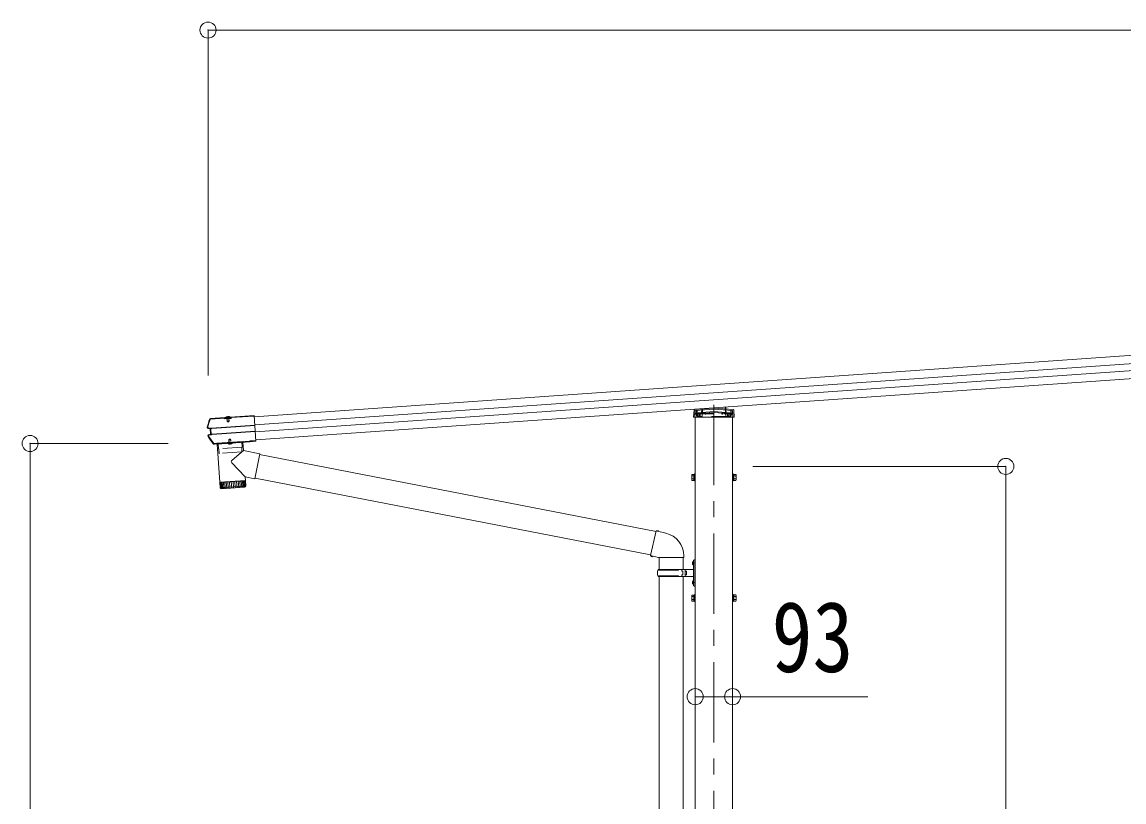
# Model space of a CAD drawing. Units: millimetres at full size, sheet at 1:40; details may follow other scales. Extents: x -11243 to 11243, y -7760 to 7760.
# Drawn here: x 1504 to 4245, y -2648 to -709 of the extents above; entities that cross this region are included whole.
import ezdxf
from ezdxf.enums import TextEntityAlignment as Align

# ---------------------------------------------------------------- set-up
doc = ezdxf.new("R2010")
doc.units = ezdxf.units.MM
doc.header["$LTSCALE"] = 40
doc.header["$PDMODE"] = 32
doc.header["$PDSIZE"] = 40
doc.linetypes.add('CHAIN1', pattern=[8, 5, -1, 1, -1])
doc.linetypes.add('DASHED1', pattern=[1.8, 1.2, -0.6])
for name, color, linetype, lineweight in [('0-1_本体', 5, 'CHAIN1', 9), ('0-3_ELV2', 4, 'Continuous', 9), ('0-6_OTH_LINE', 6, 'Continuous', 9), ('0-9_OUTLINE', 7, 'Continuous', 9)]:
    doc.layers.add(name, color=color, linetype=linetype, lineweight=lineweight)
doc.styles.add('ＭＳ ゴシック', font='')
doc.styles.get('ＭＳ ゴシック').set_extended_font_data('MS Gothic')

msp = doc.modelspace()

# ---------------------------------------------------------------- linework, layer by layer
at = {"layer": '0-1_本体'}
msp.add_line((3224.92, -1660.17), (3224.92, -4059.45), dxfattribs=at)
at = {"layer": '0-3_ELV2'}
for p, q in [((7653.93, -1300.31), (2081.52, -1689.97)), ((7655.35, -1320.62), (2082.94, -1710.28)), ((7656.55, -1337.86), (2084.15, -1727.52)), ((7657.97, -1358.17), (2085.57, -1747.83)), ((3176.5, -1672.3), (3224.92, -1668.92)), ((3224.92, -1668.92), (3273.33, -1672.3)), ((3224.92, -1668.92), (3224.92, -1669.86)), ((3254.73, -1666.38), (3255.02, -1671.02)), ((1973.16, -1694.36), (1972.97, -1694.5)), ((1972.97, -1694.5), (1973.07, -1695.97)), ((1973.07, -1695.97), (1973.2, -1695.89)), ((1973.39, -1694.33), (1973.16, -1694.36)), ((1973.27, -1695.85), (1973.16, -1694.36)), ((1973.2, -1695.89), (1973.27, -1695.85)), ((1973.27, -1695.85), (2008.88, -1693.36)), ((1973.39, -1694.33), (2008.77, -1691.86)), ((2007.59, -1693.57), (2007.73, -1695.53)), ((2024.69, -1694.35), (2007.73, -1695.53)), ((2008.88, -1693.36), (2008.77, -1691.86)), ((2009.02, -1692.66), (2008.77, -1691.86)), ((2008.95, -1693.94), (2008.92, -1693.48)), ((2023.26, -1692.94), (2008.95, -1693.94)), ((2023.01, -1691.81), (2009.04, -1692.79)), ((2009.04, -1692.79), (2009.12, -1693.93)), ((2010.17, -1692.71), (2010.16, -1692.51)), ((2021.44, -1692.47), (2010.75, -1693.21)), ((2013.11, -1693.65), (2013.22, -1695.15)), ((2013.7, -1694.41), (2013.83, -1693.9)), ((2013.7, -1694.41), (2018.69, -1694.06)), ((2013.7, -1694.41), (2014.18, -1701.3)), ((2014.13, -1694.38), (2014.04, -1693.89)), ((2014.13, -1694.38), (2014.68, -1702.18)), ((2018.26, -1694.09), (2018.28, -1693.59)), ((2018.26, -1694.09), (2018.8, -1701.89)), ((2018.69, -1694.06), (2018.48, -1693.58)), ((2018.69, -1694.06), (2019.17, -1700.95)), ((2019.2, -1694.73), (2019.1, -1693.23)), ((2020.75, -1693.42), (2020.68, -1692.52)), ((2021.94, -1691.89), (2021.93, -1691.69)), ((2023.14, -1690.86), (2023.01, -1691.68)), ((2023.01, -1691.81), (2023.09, -1692.96)), ((2023.14, -1690.86), (2081.3, -1686.79)), ((2023.24, -1692.35), (2023.14, -1690.86)), ((2023.22, -1692.48), (2023.24, -1692.35)), ((2024.55, -1692.39), (2023.22, -1692.48)), ((2023.22, -1692.48), (2023.26, -1692.94)), ((2023.24, -1692.35), (2081.4, -1688.29)), ((2024.55, -1692.39), (2024.69, -1694.35)), ((2081.3, -1686.79), (2085.8, -1751.23)), ((3175.98, -1680.81), (3224.92, -1677.39)), ((3178.42, -4563.59), (3178.42, -1691.32)), ((3224.92, -1677.39), (3273.85, -1680.81)), ((3224.92, -1677.39), (3224.92, -1678.33)), ((3271.42, -4563.59), (3271.42, -1691.32)), ((3274.26, -1673.24), (3275.37, -1691.32)), ((1972.03, -1719.74), (1967.28, -1719.17)), ((1973.44, -1718.4), (1967.46, -1717.68)), ((1972.95, -1719.68), (1972.03, -1719.74)), ((1974.36, -1718.34), (1973.44, -1718.4)), ((1974.59, -1734.73), (1973.44, -1718.4)), ((1973.67, -1719.74), (1974.2, -1719.7)), ((1974.97, -1718.35), (1974.74, -1718.37)), ((2082.97, -1710.74), (1975.85, -1718.23)), ((1975.93, -1719.47), (2083.06, -1711.98)), ((1976.9, -1733.33), (2084.03, -1725.84)), ((2014.18, -1701.3), (2019.17, -1700.95)), ((2018.49, -1702.7), (2019.17, -1700.95)), ((1968.8, -1736.3), (1974.59, -1734.73)), ((1973.92, -1733.54), (1973, -1733.61)), ((1975.5, -1734.67), (1974.59, -1734.73)), ((1975.14, -1733.35), (1974.61, -1733.38)), ((1975.85, -1734.59), (1976.07, -1734.57)), ((1976.99, -1734.57), (2084.11, -1727.08)), ((1989.13, -1756.48), (2070.54, -1750.79)), ((1989.24, -1757.98), (2070.64, -1752.29)), ((1989.57, -1757.95), (2053.42, -1753.49)), ((2019.1, -1745.86), (2018.42, -1747.61)), ((2023.41, -1747.27), (2018.42, -1747.61)), ((2018.76, -1752.42), (2018.42, -1747.61)), ((2019.18, -1752.29), (2018.79, -1746.67)), ((2022.49, -1745.63), (2019.1, -1745.86)), ((2023.41, -1747.27), (2022.49, -1745.63)), ((2023.31, -1752), (2022.91, -1746.38)), ((2023.75, -1752.07), (2023.41, -1747.27)), ((2070.54, -1750.79), (2070.64, -1752.29)), ((2070.81, -1751.91), (2070.64, -1752.29)), ((2070.71, -1750.41), (2070.81, -1751.91)), ((2076.8, -1751.49), (2070.81, -1751.91)), ((2076.7, -1749.99), (2076.8, -1751.49)), ((2077.03, -1751.84), (2076.8, -1751.49)), ((2076.92, -1750.35), (2085.7, -1749.73)), ((2076.92, -1750.35), (2077.03, -1751.84)), ((2077.03, -1751.84), (2085.8, -1751.23)), ((2078.22, -1750.26), (2078.32, -1751.75)), ((2078.29, -1751.36), (2085.78, -1750.83)), ((1982.03, -1756.98), (1982.75, -1756.93)), ((1982.4, -1758.46), (1982.86, -1758.43)), ((1982.75, -1756.93), (1982.86, -1758.43)), ((1989.01, -1757.63), (1983.03, -1758.05)), ((1988.91, -1756.13), (1989.01, -1757.63)), ((1989.01, -1757.09), (1989.02, -1757.09)), ((1989.24, -1757.98), (1989.01, -1757.63)), ((1989.13, -1756.48), (1989.24, -1757.98)), ((2015.63, -1756.38), (2015.61, -1756.13)), ((2027.4, -1755.56), (2015.63, -1756.38)), ((2027.4, -1755.56), (2027.38, -1755.31)), ((3169.72, -1834.59), (3170.3, -1833.59)), ((3169.72, -1834.59), (3169.72, -1847.59)), ((3175.22, -1833.59), (3170.3, -1833.59)), ((3175.22, -1833.39), (3175.22, -1848.4)), ((3176.82, -1833.84), (3175.22, -1833.84)), ((3273.02, -1833.84), (3274.62, -1833.84)), ((3274.62, -1833.39), (3274.62, -1848.4)), ((3274.62, -1833.39), (3279.54, -1833.39)), ((3280.12, -1834.39), (3279.54, -1833.39)), ((3280.12, -1834.39), (3280.12, -1847.39)), ((3169.72, -1847.59), (3170.3, -1848.6)), ((3175.22, -1837.34), (3170.3, -1837.34)), ((3175.22, -1844.84), (3170.3, -1844.84)), ((3175.22, -1848.6), (3170.3, -1848.6)), ((3175.21, -1841.39), (3176.82, -1841.39)), ((3175.22, -1840.39), (3176.82, -1840.39)), ((3175.22, -1847.94), (3176.82, -1847.94)), ((3274.62, -1840.39), (3273.02, -1840.39)), ((3274.62, -1841.39), (3273.02, -1841.39)), ((3274.62, -1847.94), (3273.02, -1847.94)), ((3274.62, -1837.14), (3279.54, -1837.14)), ((3274.62, -1844.64), (3279.54, -1844.64)), ((3274.62, -1848.4), (3279.54, -1848.4)), ((3280.12, -1847.39), (3279.54, -1848.4)), ((3169.72, -2134.59), (3170.3, -2133.59)), ((3169.72, -2134.59), (3169.72, -2147.59)), ((3175.22, -2133.59), (3170.3, -2133.59)), ((3175.22, -2137.34), (3170.3, -2137.34)), ((3175.22, -2133.39), (3175.22, -2148.4)), ((3176.82, -2133.84), (3175.22, -2133.84)), ((3273.02, -2133.84), (3274.62, -2133.84)), ((3274.62, -2133.39), (3274.62, -2148.4)), ((3274.62, -2133.39), (3279.54, -2133.39)), ((3274.62, -2137.14), (3279.54, -2137.14)), ((3280.12, -2134.39), (3279.54, -2133.39)), ((3280.12, -2134.39), (3280.12, -2147.39)), ((3169.72, -2147.59), (3170.3, -2148.6)), ((3175.22, -2144.84), (3170.3, -2144.84)), ((3175.22, -2148.6), (3170.3, -2148.6)), ((3175.21, -2141.39), (3176.82, -2141.39)), ((3175.22, -2140.39), (3176.82, -2140.39)), ((3175.22, -2147.94), (3176.82, -2147.94)), ((3274.62, -2140.39), (3273.02, -2140.39)), ((3274.62, -2141.39), (3273.02, -2141.39)), ((3274.62, -2147.94), (3273.02, -2147.94)), ((3274.62, -2144.64), (3279.54, -2144.64)), ((3274.62, -2148.4), (3279.54, -2148.4)), ((3280.12, -2147.39), (3279.54, -2148.4))]:
    msp.add_line(p, q, dxfattribs=at)
at = {"layer": '0-3_ELV2', "linetype": 'DASHED1'}
for p, q in [((3224.92, -1670.92), (3178.52, -1674.17)), ((3194.16, -1681.76), (3194.84, -1670.57)), ((3196.86, -1670.43), (3195.58, -1691.32)), ((3271.31, -1674.17), (3224.92, -1670.92)), ((3252.74, -1666.52), (3254.25, -1691.32)), ((3255.02, -1671.02), (3255.67, -1681.76)), ((2011.38, -1692.6), (2011.3, -1692.85)), ((2011.43, -1692.06), (2020.61, -1691.42)), ((2011.51, -1693.16), (2011.43, -1692.06)), ((2013.5, -1689.69), (2014.89, -1692.06)), ((2013.83, -1693.9), (2013.94, -1693.51)), ((2013.94, -1693.51), (2013.86, -1692.4)), ((2014.01, -1693.89), (2013.87, -1691.89)), ((2014.04, -1693.89), (2013.92, -1693.29)), ((2016.08, -1692.59), (2014.89, -1692.06)), ((2016.08, -1692.59), (2017.18, -1691.9)), ((2018.23, -1689.36), (2017.18, -1691.9)), ((2018.3, -1693.59), (2018.16, -1691.59)), ((2018.33, -1693.2), (2018.25, -1692.09)), ((2018.28, -1693.59), (2018.31, -1692.99)), ((2018.48, -1693.58), (2018.33, -1693.2)), ((2020.68, -1692.52), (2020.61, -1691.42)), ((2020.74, -1691.94), (2020.84, -1692.18)), ((3176.05, -1680.82), (3273.78, -1680.82)), ((3178.52, -1674.17), (3177.47, -1691.32)), ((3177.94, -1683.62), (3182.92, -1683.62)), ((3177.99, -1682.82), (3271.84, -1682.82)), ((3224.92, -1679.39), (3178, -1682.67)), ((3181.72, -1673.94), (3181.72, -1687.59)), ((3181.72, -1687.59), (3182.72, -1689.32)), ((3267.12, -1689.32), (3182.72, -1689.32)), ((3182.92, -1673.86), (3182.92, -1689.32)), ((3184.42, -1682.23), (3184.42, -1689.32)), ((3187.52, -1682.82), (3187.52, -1689.32)), ((3187.65, -1682.82), (3187.65, -1689.32)), ((3187.92, -1681.98), (3187.92, -1689.32)), ((3187.92, -1687.59), (3190.92, -1687.59)), ((3190.92, -1681.77), (3190.92, -1689.32)), ((3198.92, -1680.82), (3198.92, -1682.82)), ((3203.42, -1683.62), (3203.42, -1680.9)), ((3204.92, -1683.62), (3203.42, -1683.62)), ((3204.92, -1680.79), (3204.92, -1683.62)), ((3271.83, -1682.67), (3224.92, -1679.39)), ((3244.92, -1683.62), (3244.92, -1680.79)), ((3244.92, -1683.62), (3246.42, -1683.62)), ((3246.42, -1680.9), (3246.42, -1683.62)), ((3250.92, -1682.82), (3250.92, -1680.82)), ((3258.92, -1681.77), (3258.92, -1689.32)), ((3258.92, -1687.59), (3261.92, -1687.59)), ((3261.92, -1681.98), (3261.92, -1689.32)), ((3262.19, -1682.82), (3262.19, -1689.32)), ((3262.32, -1682.82), (3262.32, -1689.32)), ((3265.42, -1682.23), (3265.42, -1689.32)), ((3266.92, -1673.86), (3266.92, -1689.32)), ((3266.92, -1683.62), (3271.89, -1683.62)), ((3267.12, -1689.32), (3268.12, -1687.59)), ((3268.12, -1673.94), (3268.12, -1687.59)), ((3272.36, -1691.32), (3271.31, -1674.17)), ((2019.18, -1758.47), (2020.34, -1755.66)), ((2021.44, -1754.98), (2020.34, -1755.66)), ((2021.44, -1754.98), (2022.63, -1755.51)), ((2024.17, -1758.12), (2022.63, -1755.51))]:
    msp.add_line(p, q, dxfattribs=at)
at = {"layer": '0-3_ELV2'}
for points in [[(1966.37, -1716.04), (1969.19, -1706.37), (1972.2, -1696.77)], [(2008.88, -1693.36), (2008.92, -1693.48), (2007.59, -1693.57)], [(2020.75, -1693.42), (2011.57, -1694.06), (2011.51, -1693.16)], [(3275.37, -1691.32), (3174.47, -1691.32), (3175.57, -1673.24)], [(1968.4, -1734.85), (1973, -1733.61), (1972.03, -1719.74)], [(2014.18, -1701.3), (2015.1, -1702.94), (2018.49, -1702.7)], [(1980.98, -1756.5), (1974.42, -1747.47), (1968.06, -1738.29)], [(2053.85, -1752.45), (2053.78, -1751.46), (1988.94, -1755.99), (1989, -1756.99)], [(2076.92, -1750.35), (2076.7, -1749.99), (2070.71, -1750.41), (2070.54, -1750.79)], [(1989.13, -1756.48), (1988.91, -1756.13), (1982.92, -1756.55), (1982.75, -1756.93)], [(1982.92, -1756.55), (1983.03, -1758.05), (1982.86, -1758.43)], [(3178.42, -1832.39), (3176.82, -1832.39), (3176.82, -1849.39), (3178.42, -1849.39)], [(3271.42, -1832.39), (3273.02, -1832.39), (3273.02, -1849.39), (3271.42, -1849.39)], [(3178.42, -2132.39), (3176.82, -2132.39), (3176.82, -2149.39), (3178.42, -2149.39)], [(3271.42, -2132.39), (3273.02, -2132.39), (3273.02, -2149.39), (3271.42, -2149.39)]]:
    msp.add_lwpolyline(points, dxfattribs=at)
for centre, radius, start, end in [((2448.22, -1851.37), 502, 162.04537, 164.31277), ((1973.7, -1697.6), 3.19, 103.22631, 162.05142), ((1973.34, -1697.14), 1.2, 102.71221, 162.01357), ((2010.71, -1692.47), 0.55, 142.43917, 184), ((2010.72, -1692.67), 0.545, 184, 274), ((2016.38, -1696.83), 7.7, 45.56083, 142.43917), ((2021.4, -1691.92), 0.545, 274, 4), ((2021.38, -1691.73), 0.55, 4, 45.56083), ((3176.05, -1681.81), 1, 94, 176.5), ((3176.57, -1673.3), 1, 94, 176.5), ((3273.26, -1673.3), 1, 3.5, 86), ((3273.78, -1681.81), 1, 3.5, 86), ((1967.61, -1716.39), 2.8, 164.31277, 263.16971), ((1967.62, -1716.39), 1.3, 164.24366, 263.03582), ((1969.14, -1737.56), 2.8, 105.16971, 214.06629), ((2382.67, -1457.93), 502, 214.06629, 216.59248), ((1969.14, -1737.56), 1.3, 105.30295, 214.13631), ((2052.85, -1752.52), 1, 274, 4), ((1982.18, -1755.28), 3.19, 216.58984, 274.01289), ((1981.94, -1755.79), 1.2, 216.62025, 274.01295), ((1990, -1756.92), 1, 184, 274), ((2021.17, -1751.03), 7.7, 223.98312, 324.01688), ((3173.04, -1835.46), 3.32, 145.61575, 214.38425), ((3276.79, -1835.26), 3.32, 325.61575, 34.38425), ((3182.14, -1841.09), 12.42, 162.41205, 197.58795), ((3173.04, -1846.72), 3.32, 145.61575, 214.38425), ((3276.79, -1846.52), 3.32, 325.61575, 34.38425), ((3267.7, -1840.89), 12.42, 342.41205, 17.58795), ((3173.04, -2135.46), 3.32, 145.61575, 214.38425), ((3182.14, -2141.09), 12.42, 162.41205, 197.58795), ((3276.79, -2135.26), 3.32, 325.61575, 34.38425), ((3267.7, -2140.89), 12.42, 342.41205, 17.58795), ((3173.04, -2146.72), 3.32, 145.61575, 214.38425), ((3276.79, -2146.52), 3.32, 325.61575, 34.38425)]:
    msp.add_arc(centre, radius, start, end, dxfattribs=at)
at = {"layer": '0-3_ELV2', "linetype": 'DASHED1'}
for centre, radius, start, end in [((2010.82, -1692.71), 0.5, 274, 344), ((2012.14, -1692.82), 0.8, 94, 164), ((2013.36, -1692.43), 0.5, 4, 94), ((2018.75, -1692.05), 0.5, 94, 184), ((2020.01, -1692.27), 0.8, 24, 94), ((2021.3, -1691.98), 0.5, 204, 274), ((3176.05, -1681.82), 1, 90, 176.5), ((3273.78, -1681.82), 1, 3.5, 90)]:
    msp.add_arc(centre, radius, start, end, dxfattribs=at)
at = {"layer": '0-3_ELV2'}
for centre, major_axis, ratio, start_param, end_param in [((2009.24, -1695.84), (-0.22, 3.19), 0.014286, 5.9883828, 6.2220988), ((2023.23, -1694.86), (-0.22, 3.19), 0.014286, 0.0610865, 0.2948025), ((1975.98, -1720.04), (3.03, -0.36), 0.014525, 2.4375911, 3.0658321), ((1975.98, -1720.05), (2.99, 0.21), 0.19438, 1.5707963, 2.1939282), ((1975.87, -1718.52), (1.52, -0.18), 0.014525, 2.4126357, 3.0658321), ((1975.87, -1718.53), (1.5, 0.1), 0.19438, 1.5707963, 2.2034964), ((1976.86, -1732.74), (2.95, 0.8), 0.014957, 3.2171785, 3.8372566), ((1976.86, -1732.75), (2.99, 0.21), 0.19438, 4.0848352, 4.712389), ((1976.97, -1734.27), (1.48, 0.4), 0.014957, 3.2171785, 3.8435615), ((1976.97, -1734.28), (1.5, 0.1), 0.19438, 4.0561004, 4.712389)]:
    msp.add_ellipse(centre, major_axis=major_axis, ratio=ratio, start_param=start_param, end_param=end_param, dxfattribs=at)
at = {"layer": '0-6_OTH_LINE'}
for p, q in [((1966.82, -728.51), (1966.82, -1587.4)), ((7744.82, -728.51), (1966.82, -728.51)), ((1524.29, -4013.59), (1524.29, -1756.59)), ((1524.29, -1756.59), (1867.36, -1756.59)), ((3950.92, -1813.59), (3321.42, -1813.59)), ((3950.92, -4013.59), (3950.92, -1813.59)), ((3178.42, -2386.29), (3271.42, -2386.29)), ((3271.42, -2386.29), (3607.57, -2386.29))]:
    msp.add_line(p, q, dxfattribs=at)
for p in [(1966.82, -728.51), (1524.29, -1756.59), (3950.92, -1813.59), (3178.42, -2386.29), (3271.42, -2386.29)]:
    msp.add_point(p, dxfattribs=at)
at = {"layer": '0-9_OUTLINE', "linetype": 'DASHED1'}
for p, q in [((2051.27, -1753.64), (2051.74, -1765.15)), ((1991.72, -1757.8), (1992.86, -1769.26)), ((2051.28, -1765.67), (1993.39, -1769.71)), ((1994.87, -1781.16), (1993.59, -1769.7)), ((2050.81, -1777.73), (1995.4, -1781.6)), ((2051.27, -1777.22), (2050.95, -1765.69))]:
    msp.add_line(p, q, dxfattribs=at)
at = {"layer": '0-9_OUTLINE'}
for p, q in [((2053.35, -1753.49), (2054.81, -1774.3)), ((1989.51, -1757.96), (1996.13, -1852.73)), ((2054.81, -1774.3), (2026.5, -1797.76)), ((2095.56, -1782.22), (2054.81, -1774.3)), ((2059.37, -1839.57), (2026.1, -1805.08)), ((2095.56, -1782.22), (2083.5, -1844.26)), ((3080.99, -1975.4), (2095.26, -1783.79)), ((1996.13, -1852.73), (2059.98, -1848.26)), ((2060.05, -1849.26), (1996.2, -1853.72)), ((1996.2, -1853.72), (1997.34, -1866.73)), ((1997.92, -1868.25), (1996.9, -1853.67)), ((1997.34, -1866.68), (2060.73, -1862.24)), ((1998.13, -1853.59), (1999.18, -1868.55)), ((2000.99, -1868.42), (1999.94, -1853.46)), ((2000.62, -1852.41), (2000.71, -1853.41)), ((2002.3, -1853.3), (2003.35, -1868.26)), ((2006.21, -1868.06), (2005.16, -1853.1)), ((2009.52, -1867.83), (2008.47, -1852.86)), ((2012.16, -1852.61), (2013.21, -1867.57)), ((2016.17, -1852.33), (2017.21, -1867.29)), ((2020.4, -1852.03), (2021.45, -1866.99)), ((2024.79, -1851.72), (2025.84, -1866.69)), ((2029.24, -1851.41), (2030.29, -1866.38)), ((2033.67, -1851.1), (2034.72, -1866.07)), ((2037.99, -1850.8), (2039.04, -1865.76)), ((2042.12, -1850.51), (2043.17, -1865.48)), ((2045.98, -1850.24), (2047.02, -1865.21)), ((2049.49, -1850), (2050.53, -1864.96)), ((2052.58, -1849.78), (2053.63, -1864.74)), ((2055.2, -1849.6), (2056.24, -1864.56)), ((2055.49, -1848.57), (2055.54, -1849.57)), ((2057.29, -1849.45), (2058.33, -1864.41)), ((2058.81, -1849.34), (2059.86, -1864.31)), ((2059.37, -1839.57), (2059.98, -1848.26)), ((2059.37, -1839.57), (2083.5, -1844.26)), ((2060.73, -1862.29), (2060.05, -1849.26)), ((3067.39, -2033.88), (2083.81, -1842.69)), ((2057.94, -1865.44), (2000.54, -1869.46)), ((3081.35, -1973.84), (3066.99, -2035.59)), ((3081.35, -1973.84), (3105.67, -1979.65)), ((3066.99, -2035.59), (3087.07, -2040.14)), ((3066.99, -2035.59), (3070.99, -2038.27)), ((3071.87, -2036.7), (3070.99, -2038.27)), ((3087.07, -2040.14), (3149.81, -2040.14)), ((3088.44, -2040.14), (3088.44, -2069.65)), ((3148.44, -2040.14), (3148.44, -2069.65)), ((3149.81, -2035.97), (3149.81, -2040.14)), ((3172.11, -2052.5), (3174.16, -2053.5)), ((3173.38, -2050.5), (3174.02, -2050.5)), ((3173.38, -2050.5), (3173.38, -2058.8)), ((3174.02, -2050.5), (3174.42, -2050.9)), ((3174.16, -2053.5), (3174.77, -2054.65)), ((3174.42, -2046.65), (3177.42, -2045.15)), ((3174.42, -2046.65), (3174.42, -2110.65)), ((3177.42, -2045.15), (3177.42, -2112.15)), ((3177.42, -2045.15), (3178.42, -2045.15)), ((3085.44, -2071.65), (3135.78, -2071.65)), ((3086.44, -2069.65), (3172.44, -2069.65)), ((3086.44, -2069.65), (3086.44, -2071.65)), ((3145.44, -2069.65), (3145.44, -2074.15)), ((3145.44, -2074.15), (3147.44, -2074.15)), ((3147.44, -2074.15), (3147.44, -2083.15)), ((3153.42, -2069.65), (3153.42, -2087.65)), ((3153.42, -2074.15), (3156.42, -2074.15)), ((3156.42, -2074.15), (3156.42, -2083.15)), ((3173.38, -2058.8), (3174.02, -2058.8)), ((3085.44, -2085.65), (3135.78, -2085.65)), ((3086.44, -2087.65), (3086.44, -2085.65)), ((3086.44, -2087.65), (3172.44, -2087.65)), ((3088.43, -2087.65), (3088.43, -2929.62)), ((3145.44, -2087.65), (3145.44, -2083.15)), ((3145.44, -2083.15), (3147.44, -2083.15)), ((3148.43, -2087.65), (3148.43, -2929.62)), ((3153.42, -2083.15), (3156.42, -2083.15)), ((3172.11, -2100.5), (3174.16, -2101.5)), ((3173.38, -2098.5), (3174.02, -2098.5)), ((3173.38, -2098.5), (3173.38, -2106.8)), ((3173.38, -2106.8), (3174.02, -2106.8)), ((3174.02, -2098.5), (3174.02, -2106.8)), ((3174.02, -2098.5), (3174.42, -2098.9)), ((3174.02, -2106.8), (3174.42, -2106.4)), ((3174.16, -2101.5), (3174.77, -2102.65)), ((3174.42, -2110.65), (3177.42, -2112.15)), ((3177.42, -2112.15), (3178.42, -2112.15))]:
    msp.add_line(p, q, dxfattribs=at)
for points in [[(3081.35, -1973.84), (3086.08, -1973.4), (3086.22, -1975)], [(3172.11, -2056.79), (3174.16, -2055.8), (3174.77, -2054.65)], [(3174.02, -2050.5), (3174.02, -2058.8), (3174.42, -2058.4)], [(3172.11, -2104.79), (3174.16, -2103.8), (3174.77, -2102.65)]]:
    msp.add_lwpolyline(points, dxfattribs=at)
at = {"layer": '0-9_OUTLINE', "linetype": 'DASHED1'}
for centre, start, end in [((1993.35, -1769.22), 185.67065, 274), ((1995.37, -1781.1), 186.38594, 274), ((2050.77, -1777.23), 274, 1.61406), ((2051.24, -1765.17), 274, 2.32935)]:
    msp.add_arc(centre, 0.5, start, end, dxfattribs=at)
at = {"layer": '0-9_OUTLINE'}
for centre, radius, start, end in [((2029.69, -1801.61), 5, 129.65551, 223.97399), ((2057.74, -1862.45), 3, 274, 3), ((2000.33, -1866.47), 3, 185, 274.04832), ((3091.81, -2035.97), 58, 0, 76.56538), ((3177.71, -2054.65), 6, 136.21765, 223.78235), ((3134.19, -2078.65), 49.25, 171.82876, 180.00002), ((3134.19, -2078.65), 49.25, 180.00002, 188.17127), ((3135.78, -2069.65), 2, 270, 359.99998), ((3172.42, -2067.65), 2, 270, 359.99998), ((3135.78, -2087.65), 2, 0.00005, 90.00004), ((3177.71, -2102.65), 6, 136.21765, 223.78235), ((3172.42, -2089.65), 2, 0.00005, 90.00004)]:
    msp.add_arc(centre, radius, start, end, dxfattribs=at)

# ---------------------------------------------------------------- texts
at = {"layer": '0-6_OTH_LINE', "color": 7, "style": 'ＭＳ ゴシック', "width": 0.85}
msp.add_text('93', height=176, dxfattribs=at).set_placement((3368.44, -2377.81), align=Align.BOTTOM_LEFT)

doc.saveas('drawing.dxf')
